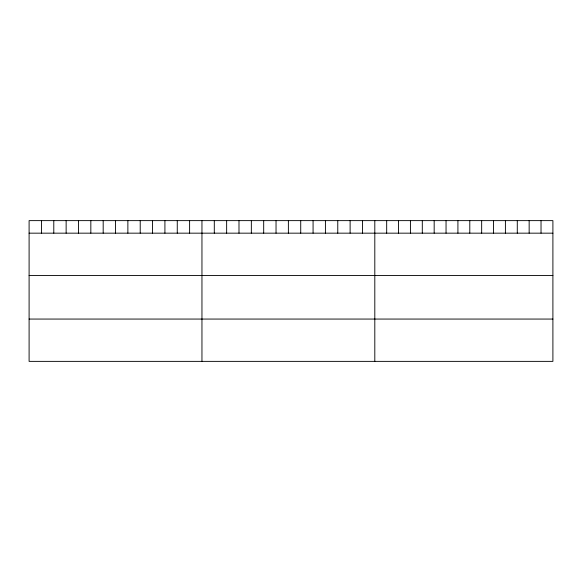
<?xml version="1.0" encoding="UTF-8"?>
<svg xmlns="http://www.w3.org/2000/svg" width="582" height="582" viewBox="0 0 582 582"><rect width="100%" height="100%" fill="white"/><g stroke="black" fill="none" stroke-linecap="round" stroke-linejoin="round"><path stroke-width="0.87" d="M552.9 233.164L552.9 361.371L29.1 361.371L29.1 220.629L552.9 220.629L552.9 233.164L29.1 233.164M29.1 275.468L552.9 275.468M29.1 319.06L552.9 319.06M541.027 220.629L541.027 233.164M529.154 220.629L529.154 233.164M517.282 220.629L517.282 233.164M505.409 220.629L505.409 233.164M493.536 220.629L493.536 233.164M481.663 220.629L481.663 233.164M469.79 220.629L469.79 233.164M457.918 220.629L457.918 233.164M446.045 220.629L446.045 233.164M434.172 220.629L434.172 233.164M422.299 220.629L422.299 233.164M410.426 220.629L410.426 233.164M398.554 220.629L398.554 233.164M386.681 220.629L386.681 233.164M374.808 220.629L374.808 361.371M362.462 220.629L362.462 233.164M350.117 220.629L350.117 233.164M337.771 220.629L337.771 233.164M325.418 220.629L325.418 233.164M313.072 220.629L313.072 233.164M300.727 220.629L300.727 233.164M288.381 220.629L288.381 233.164M276.035 220.629L276.035 233.164M263.69 220.629L263.69 233.164M251.344 220.629L251.344 233.164M238.991 220.629L238.991 233.164M226.645 220.629L226.645 233.164M214.3 220.629L214.3 233.164M201.954 220.629L201.954 361.371M189.608 220.629L189.608 233.164M177.263 220.629L177.263 233.164M164.917 220.629L164.917 233.164M152.564 220.629L152.564 233.164M140.218 220.629L140.218 233.164M127.873 220.629L127.873 233.164M115.527 220.629L115.527 233.164M103.181 220.629L103.181 233.164M90.836 220.629L90.836 233.164M78.49 220.629L78.49 233.164M66.137 220.629L66.137 233.164M53.791 220.629L53.791 233.164M41.446 220.629L41.446 233.164"/></g></svg>
